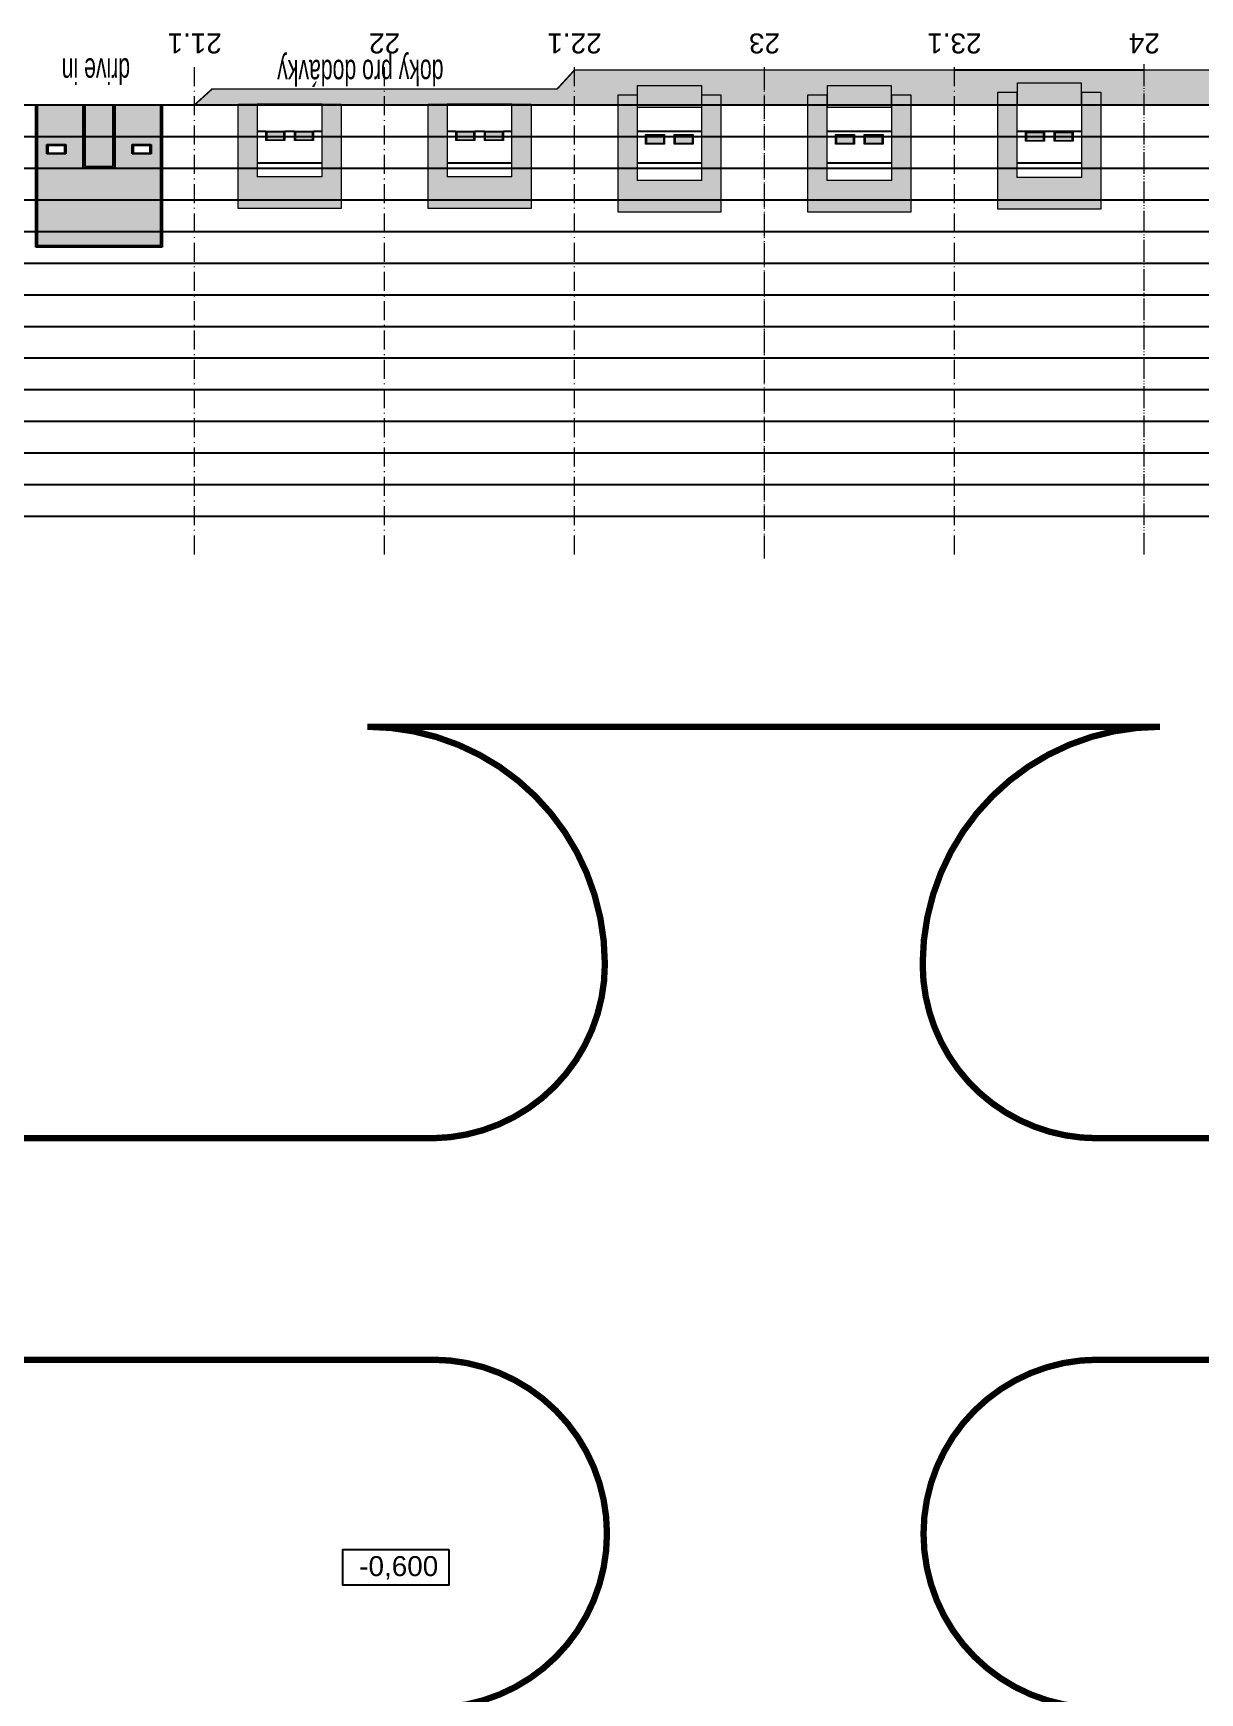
# Model space of a CAD drawing. Header units: millimetres. Extents: x 325046 to 1268204, y 1875583 to 2761998.
# Drawn here: x 946979 to 983831, y 2619836 to 2672281 of the extents above; entities that cross this region are included whole.
import ezdxf
from ezdxf.enums import TextEntityAlignment as Align

# ---------------------------------------------------------------- set-up
doc = ezdxf.new("R2010")
doc.units = ezdxf.units.MM
doc.header["$LTSCALE"] = 100
doc.linetypes.add('ACAD_ISO10W100', pattern=[18.5, 12, -3, 0.5, -3])
doc.linetypes.add('SO02_F11anp01$0${ Leader Line}', pattern=[0])
for name, color, linetype, lineweight in [('FASÁDY filling', 7, 'Continuous', 5), ('LP FASÁDY filling', 7, 'Continuous', 5), ('LP FASÁDY kresba', 7, 'Continuous', 13), ('Objekty - osy', 5, 'ACAD_ISO10W100', 20), ('ŠFAF - okna', 8, 'Continuous', 13)]:
    doc.layers.add(name, color=color, linetype=linetype, lineweight=lineweight)
doc.layers.add('FASÁDY kresba', color=7, linetype='Continuous')
doc.layers.add('Popis - dílčí', color=5, linetype='Continuous')
doc.layers.add('Komunikace - obrys - páteřní', color=7, linetype='Continuous', lineweight=25, true_color=0xd91268)
for name, color, linetype, true_color in [('Popis OS', 7, 'Continuous', 0xbd0a5d), ('RAL 7016', 7, 'Continuous', 0x373f43), ('VÝŠKOVÉ KOTY', 7, 'Continuous', 0xf90b4b)]:
    doc.layers.add(name, color=color, linetype=linetype, true_color=true_color)
doc.styles.add('ARIL-TENKÝ', font='arial.ttf')
doc.styles.add('ROZPISKA', font='arial.ttf', dxfattribs={"width": 0.6})

# ---------------------------------------------------------------- blocks, each defined once
blk = doc.blocks.new('A$C0D7F5240')
at = {"layer": 'LP FASÁDY filling', "true_color": 0x2d2d2d}
for points in [[(600, 1000), (2650, 1000), (2650, 3698), (3251, 3698), (3251, 0), (0, 0), (0, 3698), (600, 3698)], [(2632, 3298), (619, 3298), (619, 3998), (2632, 3998)]]:
    blk.add_hatch(color=250, dxfattribs=at).paths.add_polyline_path(points, flags=16)
at = {"layer": 'RAL 7016', "ltscale": 100}
h = blk.add_hatch(dxfattribs=at)
h.set_pattern_fill('_USER', color=256, scale=1000, angle=540, pattern_type=0)
h.set_pattern_definition([(180, (-977293.2, -2672820.4), (-4e-13, -1000), [])])
h.paths.add_polyline_path([(2650, 3300), (2632, 3300), (2632, 3298), (619, 3298), (600, 3300), (600, 1000), (2650, 1000)])
h.paths.add_polyline_path([(1473, 2448), (1473, 2148), (873, 2148), (873, 2448)], flags=16)
h.paths.add_polyline_path([(1443, 2418), (1443, 2178), (903, 2178), (903, 2418)], flags=0)
h.paths.add_polyline_path([(1778, 2448), (2378, 2448), (2378, 2148), (1778, 2148)], flags=16)
h.paths.add_polyline_path([(1808, 2418), (2348, 2418), (2348, 2178), (1808, 2178)], flags=0)
at = {"layer": 'ŠFAF - okna'}
h = blk.add_hatch(color=256, dxfattribs=at)
h.set_gradient(color1=(33, 33, 33), color2=(171, 171, 171), rotation=90)
h.paths.add_polyline_path([(2348, 2178), (2348, 2418), (1808, 2418), (1808, 2178)])
h.paths.add_polyline_path([(1443, 2178), (1443, 2418), (903, 2418), (903, 2178)])
at = {"layer": 'LP FASÁDY kresba'}
for p, q in [((0, 3698), (600, 3698)), ((0, 0), (0, 3698)), ((600, 3698), (600, 1000)), ((619, 3298), (619, 3998)), ((619, 3998), (2632, 3998)), ((2632, 3998), (2632, 3298)), ((2650, 1000), (2650, 3698)), ((2650, 3698), (3251, 3698)), ((3251, 3698), (3251, 0)), ((619, 3300), (600, 3300)), ((2632, 3298), (619, 3298)), ((2650, 3300), (2632, 3300)), ((873, 2148), (873, 2448)), ((873, 2448), (1473, 2448)), ((1473, 2148), (873, 2148)), ((1443, 2418), (903, 2418)), ((903, 2418), (903, 2178)), ((903, 2178), (1443, 2178)), ((1443, 2178), (1443, 2418)), ((1473, 2448), (1473, 2148)), ((1778, 2148), (1778, 2448)), ((1778, 2448), (2378, 2448)), ((2378, 2148), (1778, 2148)), ((2348, 2418), (1808, 2418)), ((1808, 2418), (1808, 2178)), ((1808, 2178), (2348, 2178)), ((2348, 2178), (2348, 2418)), ((2378, 2448), (2378, 2148)), ((2650, 1000), (600, 1000)), ((3251, 0), (0, 0))]:
    blk.add_line(p, q, dxfattribs=at)
blk = doc.blocks.new('A$C1C1342D2')
at = {"layer": 'LP FASÁDY filling', "true_color": 0x2d2d2d}
blk.add_hatch(color=250, dxfattribs=at).paths.add_polyline_path([(3251, 3298), (2650, 3298), (2650, 1000), (600, 1000), (600, 3298), (0, 3298), (0, 0), (3251, 0)])
at = {"layer": 'RAL 7016', "ltscale": 100}
h = blk.add_hatch(dxfattribs=at)
h.set_pattern_fill('_USER', color=256, scale=1000, angle=540, pattern_type=0)
h.set_pattern_definition([(180, (-977293.2, -2672820.4), (-4e-13, -1000), [])])
h.paths.add_polyline_path([(2650, 3300), (2632, 3300), (2632, 3298), (619, 3298), (600, 3300), (600, 1000), (2650, 1000)])
h.paths.add_polyline_path([(1473, 2448), (1473, 2148), (873, 2148), (873, 2448)], flags=16)
h.paths.add_polyline_path([(1443, 2418), (1443, 2178), (903, 2178), (903, 2418)], flags=0)
h.paths.add_polyline_path([(1778, 2448), (2378, 2448), (2378, 2148), (1778, 2148)], flags=16)
h.paths.add_polyline_path([(1808, 2418), (2348, 2418), (2348, 2178), (1808, 2178)], flags=0)
at = {"layer": 'ŠFAF - okna'}
h = blk.add_hatch(color=256, dxfattribs=at)
h.set_gradient(color1=(33, 33, 33), color2=(171, 171, 171), rotation=90)
h.paths.add_polyline_path([(2348, 2178), (2348, 2418), (1808, 2418), (1808, 2178)])
h.paths.add_polyline_path([(1443, 2178), (1443, 2418), (903, 2418), (903, 2178)])
at = {"layer": 'LP FASÁDY kresba'}
for p, q in [((0, 3298), (600, 3298)), ((0, 0), (0, 3298)), ((619, 3300), (600, 3300)), ((600, 3298), (600, 1000)), ((2632, 3298), (619, 3298)), ((2650, 3300), (2632, 3300)), ((2650, 1000), (2650, 3298)), ((2650, 3298), (3251, 3298)), ((3251, 3298), (3251, 0)), ((873, 2148), (873, 2448)), ((873, 2448), (1473, 2448)), ((1473, 2148), (873, 2148)), ((1443, 2418), (903, 2418)), ((903, 2418), (903, 2178)), ((903, 2178), (1443, 2178)), ((1443, 2178), (1443, 2418)), ((1473, 2448), (1473, 2148)), ((1778, 2148), (1778, 2448)), ((1778, 2448), (2378, 2448)), ((2378, 2148), (1778, 2148)), ((2348, 2418), (1808, 2418)), ((1808, 2418), (1808, 2178)), ((1808, 2178), (2348, 2178)), ((2348, 2178), (2348, 2418)), ((2378, 2448), (2378, 2148)), ((2650, 1000), (600, 1000)), ((3251, 0), (0, 0))]:
    blk.add_line(p, q, dxfattribs=at)

msp = doc.modelspace()

# ---------------------------------------------------------------- hatches: boundary and pattern name
at = {"layer": 'FASÁDY filling', "true_color": 0xe3e3e3}
h = msp.add_hatch(color=254, dxfattribs=at)
h.dxf.hatch_style = 1
h.paths.add_polyline_path([(1018078.7, 2671116.6), (1012078.7, 2671116.6), (1012078.7, 2670016.6), (1018078.7, 2670016.6)])
h.paths.add_polyline_path([(1024078.7, 2671116.6), (1018078.7, 2671116.6), (1018078.7, 2670016.6), (1024078.7, 2670016.6)])
h.paths.add_polyline_path([(1029528.8, 2671116.6), (1024078.7, 2671116.6), (1024078.7, 2670016.6), (1030628.7, 2670016.6)])
h.paths.add_polyline_path([(1005709.5, 2670016.6), (1005711.7, 2670019.7), (1005653.7, 2670016.6)], flags=17)
h.paths.add_polyline_path([(898628.7, 2670016.8), (897528.7, 2671116.6), (808078.8, 2671116.6), (808078.6, 2671116.6), (807528.9, 2670624.5), (796629, 2670624.7), (796079, 2670017)])
h.paths.add_polyline_path([(952628.7, 2670516.6), (952078.8, 2670016.7), (1012078.7, 2670016.6), (1012078.7, 2671116.6), (964078.7, 2671116.6), (963528.7, 2670516.6)])
at = {"layer": 'FASÁDY kresba'}
h = msp.add_hatch(dxfattribs=at)
h.set_pattern_fill('_USER', color=256, scale=1000, angle=540, pattern_type=0)
h.set_pattern_definition([(180, (-258, 16.6), (-4e-13, -1000), [])])
h.paths.add_polyline_path([(783758.7, 2657016.6), (783758.7, 2670020.2), (1000375.4, 2670016.5), (1000398.7, 2657016.6)])
at = {"layer": 'RAL 7016', "ltscale": 100}
h = msp.add_hatch(color=256, dxfattribs=at)
h.dxf.hatch_style = 1
h.paths.add_polyline_path([(951007.8, 2670016.6), (949557.8, 2670016.6), (949557.8, 2668013.3), (948557.8, 2668013.3), (948557.8, 2670016.6), (947107.8, 2670016.6), (947107.8, 2665566.6), (951007.8, 2665566.6)])
h.paths.add_polyline_path([(950707.8, 2668763.3), (950707.8, 2668463.3), (950107.8, 2668463.3), (950107.8, 2668763.3)], flags=16)
h.paths.add_polyline_path([(950677.8, 2668733.3), (950677.8, 2668493.3), (950137.8, 2668493.3), (950137.8, 2668733.3)], flags=0)
h.paths.add_polyline_path([(948007.8, 2668763.3), (948007.8, 2668463.3), (947407.8, 2668463.3), (947407.8, 2668763.3)], flags=16)
h.paths.add_polyline_path([(947977.8, 2668733.3), (947977.8, 2668493.3), (947437.8, 2668493.3), (947437.8, 2668733.3)], flags=0)
h.paths.add_polyline_path([(949507.8, 2670016.6), (948607.8, 2670016.6), (948607.8, 2668063.3), (949507.8, 2668063.3)], flags=17)

# ---------------------------------------------------------------- linework, layer by layer
at = {"layer": 'FASÁDY kresba'}
for p, q in [((796078.7, 2670017), (1030078.7, 2670016.6)), ((947057.8, 2665516.6), (947057.8, 2670016.6)), ((947107.8, 2670016.6), (947107.8, 2665566.6)), ((948557.8, 2668013.3), (948557.8, 2670016.6)), ((948607.8, 2670016.6), (948607.8, 2668063.3)), ((949507.8, 2668063.3), (949507.8, 2670016.6)), ((949557.8, 2670016.6), (949557.8, 2668013.3)), ((951007.8, 2665566.6), (951007.8, 2670016.6)), ((951057.8, 2670016.6), (951057.8, 2665516.6)), ((947407.8, 2668463.3), (947407.8, 2668763.3)), ((947407.8, 2668763.3), (948007.8, 2668763.3)), ((948007.8, 2668463.3), (947407.8, 2668463.3)), ((947977.8, 2668733.3), (947437.8, 2668733.3)), ((947437.8, 2668733.3), (947437.8, 2668493.3)), ((947437.8, 2668493.3), (947977.8, 2668493.3)), ((947977.8, 2668493.3), (947977.8, 2668733.3)), ((948007.8, 2668763.3), (948007.8, 2668463.3)), ((950107.8, 2668463.3), (950107.8, 2668763.3)), ((950107.8, 2668763.3), (950707.8, 2668763.3)), ((950707.8, 2668463.3), (950107.8, 2668463.3)), ((950677.8, 2668733.3), (950137.8, 2668733.3)), ((950137.8, 2668733.3), (950137.8, 2668493.3)), ((950137.8, 2668493.3), (950677.8, 2668493.3)), ((950677.8, 2668493.3), (950677.8, 2668733.3)), ((950707.8, 2668763.3), (950707.8, 2668463.3)), ((949557.8, 2668013.3), (948557.8, 2668013.3)), ((948607.8, 2668063.3), (949507.8, 2668063.3)), ((951057.8, 2665516.6), (947057.8, 2665516.6)), ((947107.8, 2665566.6), (951007.8, 2665566.6))]:
    msp.add_line(p, q, dxfattribs=at)
at = {"layer": 'FASÁDY kresba', "ltscale": 20, "const_width": 50}
for points in [[(701700.2, 2670016.6), (718073.1, 2670016.6), (750548.7, 2671216.6), (753758.7, 2671216.6), (753758.7, 2670016.6), (796078.7, 2670016.6), (796628.7, 2670624.9), (807528.9, 2670624.5), (807528.9, 2670624.5), (807528.9, 2670624.5), (808078.7, 2671116.6), (897528.7, 2671116.6), (898628.7, 2670016.8), (952078.7, 2670016.6), (952628.7, 2670516.6), (963528.7, 2670516.6), (964078.7, 2671116.6), (1029528.8, 2671116.6), (1030628.7, 2670016.6), (1078473.7, 2670016.6)], [(783758.7, 2657016.6), (1000398.7, 2657016.6), (1000398.7, 2670016.8)]]:
    msp.add_lwpolyline(points, dxfattribs=at)
at = {"layer": 'Komunikace - obrys - páteřní', "const_width": 200}
for points in [[(706651.1, 2650362.7, -0.0339534), (705775.5, 2643640.4, -0.1230105), (700189.6, 2631842.2, -0.097027), (691580.2, 2623785.4, -0.0078047), (680451.9, 2617984.9, -0.073117), (753604.4, 2630571.5), (753604.4, 2630571.5), (758737.9, 2630324.9), (815669.8, 2630359.7, -0.9677443), (815678.7, 2619361.4), (836678.7, 2619358.7, -0.9962388), (836644.1, 2630362.6), (959603.7, 2630362.7, -0.999999), (959603.6, 2619362.7), (980603.6, 2619362.7, -1), (980603.6, 2630362.7), (1086985.3, 2630362.7, -0.0522306)], [(1085639.1, 2637362.7), (980603.3, 2637361.6, -0.4153965), (975076.6, 2642863.7), (975076.7, 2642892.6, -0.4130984), (982576.7, 2650364.1), (957537.5, 2650364.1, -0.4141758), (965037.5, 2642865), (965037.5, 2642863.1, -0.4104581), (959604, 2637361.3), (959604, 2637361.3), (798070.8, 2637361.4, -0.4155627), (792543.7, 2642862.4), (792543.9, 2642891.3, -0.4130984), (800043.8, 2650362.7), (800043.8, 2650362.7), (775004.6, 2650362.7, -0.4141758), (782504.6, 2642863.7), (782504.6, 2642861.8, -0.4107113), (777070.7, 2637361.8), (758705.6, 2637362.5), (753603.7, 2637139.2), (736563, 2637204.9, -0.2527637), (714534.4, 2650362.7, -0.2527637)]]:
    msp.add_lwpolyline(points, format="xyb", dxfattribs=at)
at = {"layer": 'Objekty - osy', "ltscale": 0.5}
for p, q in [((952078.7, 2655810.9), (952078.7, 2671349.4)), ((958078.7, 2655810.9), (958078.7, 2671349.4)), ((964078.7, 2655810.9), (964078.7, 2671349.4)), ((970078.7, 2655810.9), (970078.7, 2671349.4)), ((970078.7, 2655685.2), (970078.7, 2671223.7)), ((976078.7, 2655810.9), (976078.7, 2671349.4)), ((982078.7, 2655896.8), (982078.7, 2671435.3)), ((982078.7, 2655810.9), (982078.7, 2671349.4))]:
    msp.add_line(p, q, dxfattribs=at)
at = {"layer": 'RAL 7016', "ltscale": 100}
msp.add_line((982078.7, 2671116.6), (976078.7, 2671116.6), dxfattribs=at)
at = {"layer": 'VÝŠKOVÉ KOTY'}
msp.add_lwpolyline([(960113.5, 2624364.3), (960113.5, 2623237.7), (956758, 2623237.7), (956758, 2624364.3)], close=True, dxfattribs=at)

# ---------------------------------------------------------------- block references
at = {"layer": 'RAL 7016', "ltscale": 100}
for name, p in [('A$C0D7F5240', (965453.1, 2666630.2)), ('A$C0D7F5240', (971453.1, 2666630.2)), ('A$C0D7F5240', (977453.1, 2666716.1)), ('A$C1C1342D2', (953453.2, 2666737.2)), ('A$C1C1342D2', (959453.2, 2666737.2))]:
    msp.add_blockref(name, p, dxfattribs=at)

# ---------------------------------------------------------------- texts
at = {"layer": 'Popis - dílčí', "char_height": 800, "attachment_point": 7, "rotation": 180.1087, "style": 'ROZPISKA'}
for s, insert in [('doky pro dodávky', (959939.9, 2671687.8)), ('drive in ', (950038.6, 2671501))]:
    msp.add_mtext(s, dxfattribs=dict(at, insert=insert))
at = {"layer": 'Popis OS', "linetype": 'ByBlock', "style": 'ARIL-TENKÝ'}
for s, p in [('21.1', (952078.7, 2671956.8)), ('22', (958078.7, 2671956.8)), ('22.1', (964078.7, 2671956.8)), ('23', (970078.7, 2671956.8)), ('23.1', (976078.7, 2671956.8)), ('24', (982078.7, 2671956.8))]:
    msp.add_text(s, height=630, rotation=180, dxfattribs=at).set_placement(p, align=Align.MIDDLE_CENTER)
at = {"layer": 'VÝŠKOVÉ KOTY', "linetype": 'SO02_F11anp01$0${ Leader Line}', "style": 'ARIL-TENKÝ'}
msp.add_text('-0,600', height=630, dxfattribs=at).set_placement((958526.1, 2623840.4), align=Align.MIDDLE_CENTER)

doc.saveas('drawing.dxf')
